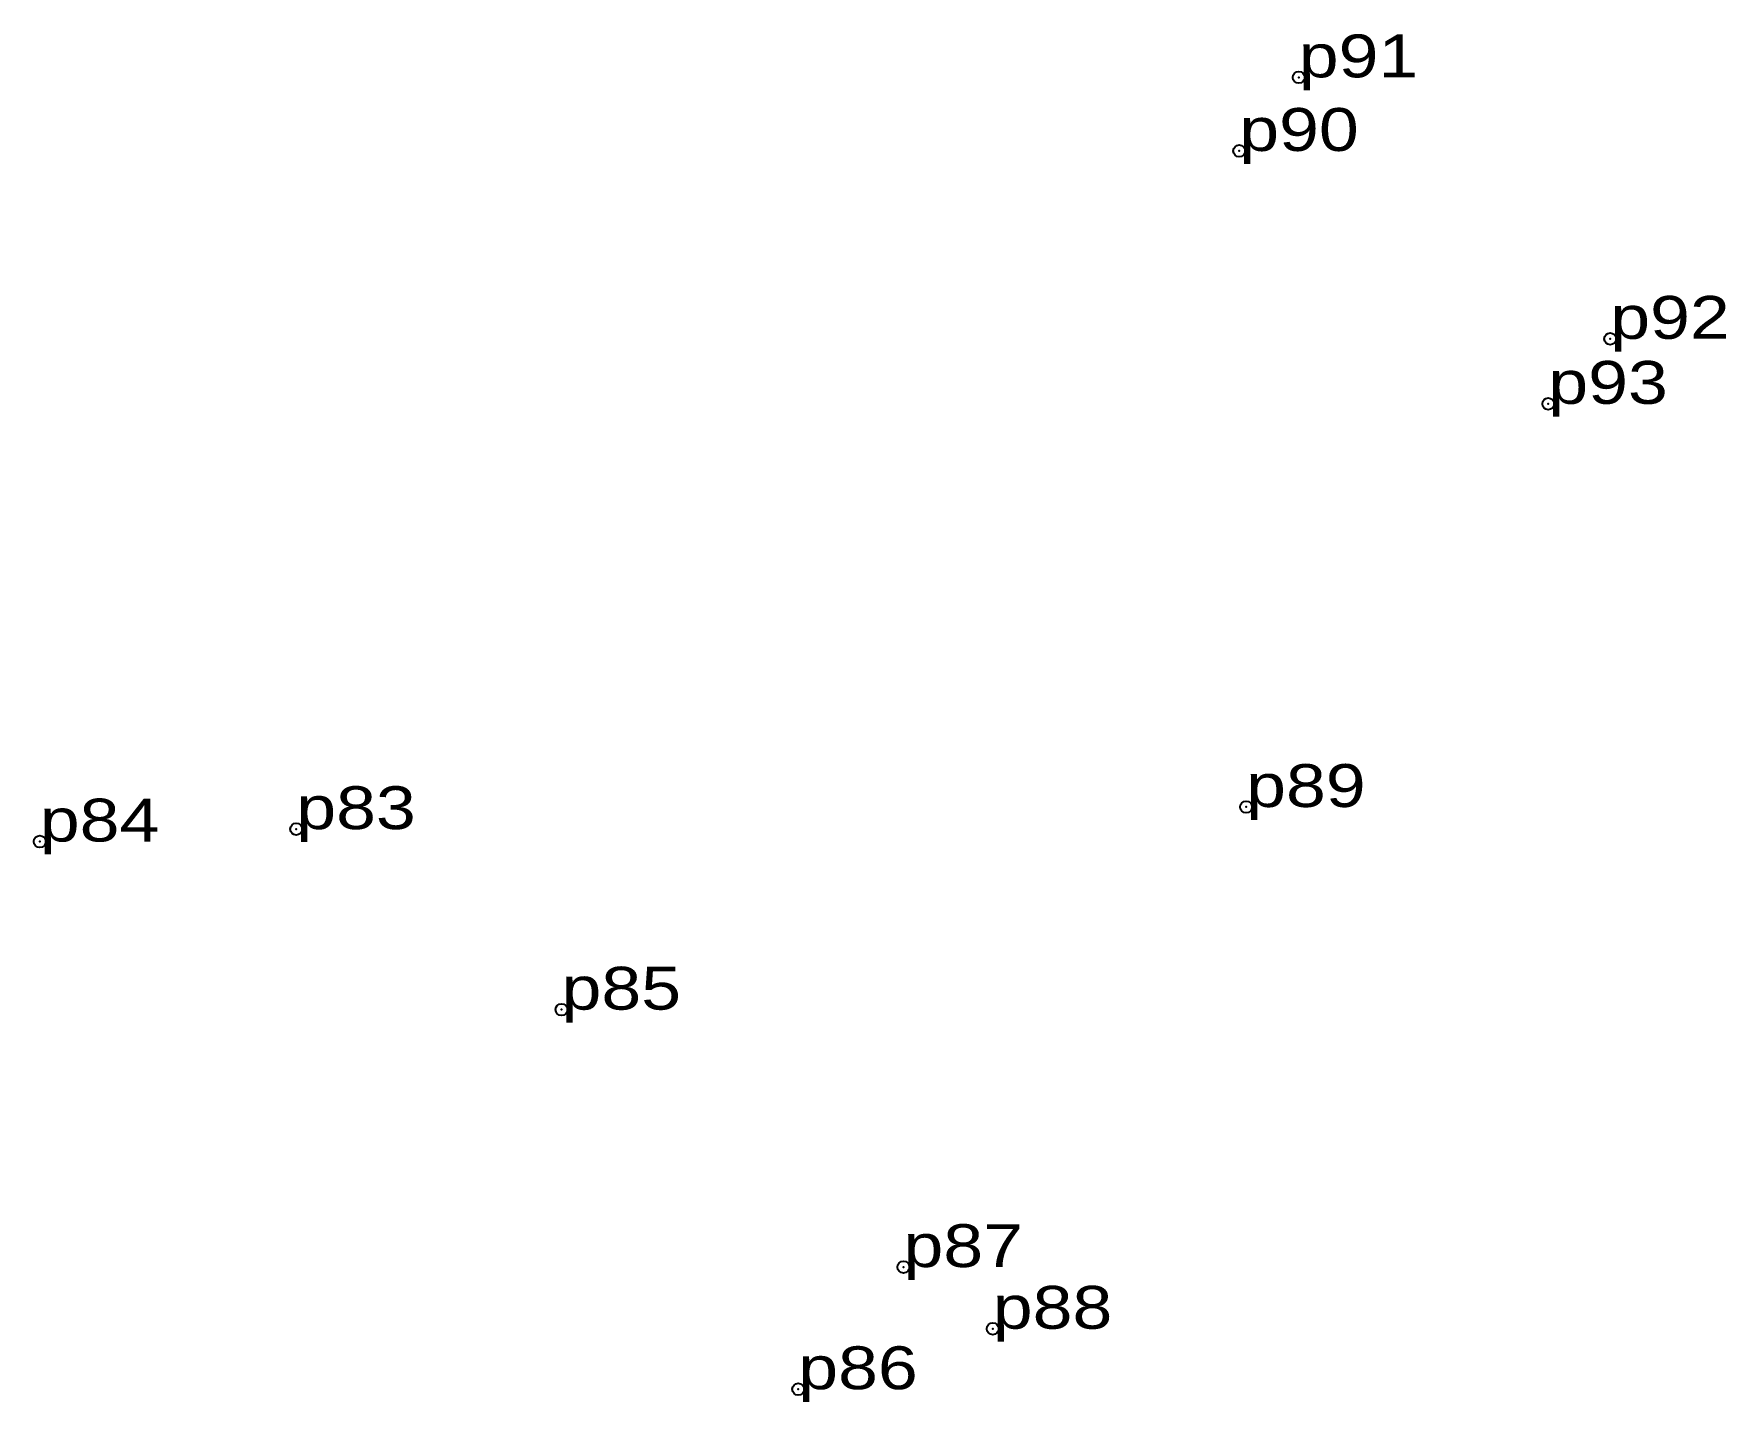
# Model space of a CAD drawing. Header units: metres. Extents: x 535192 to 538678, y 1836829 to 1838329.
# Drawn here: x 537524.9 to 537596, y 1837870.4 to 1837927.9 of the extents above; entities that cross this region are included whole.
import ezdxf

# ---------------------------------------------------------------- set-up
doc = ezdxf.new("R2010")
doc.units = ezdxf.units.M
doc.header["$PDMODE"] = 32
doc.header["$PDSIZE"] = 0.5
doc.layers.add('12', color=7, linetype='Continuous')
doc.layers.add('7', color=7, linetype='Continuous')

msp = doc.modelspace()

# ---------------------------------------------------------------- linework, layer by layer
at = {"layer": '7'}
for p in [(537578.03, 1837926.04), (537575.53, 1837922.95), (537591.11, 1837915.06), (537588.51, 1837912.33), (537575.82, 1837895.4), (537535.93, 1837894.47), (537525.16, 1837893.95), (537547.07, 1837886.89), (537561.43, 1837876.08), (537565.18, 1837873.49), (537557.01, 1837870.95)]:
    msp.add_point(p, dxfattribs=at)

# ---------------------------------------------------------------- texts
at = {"layer": '12', "width": 1.25}
for s, p in [('p91', (537578.03, 1837926.04)), ('p90', (537575.53, 1837922.95)), ('p92', (537591.11, 1837915.06)), ('p93', (537588.51, 1837912.33)), ('p89', (537575.82, 1837895.4)), ('p83', (537535.93, 1837894.47)), ('p84', (537525.16, 1837893.95)), ('p85', (537547.07, 1837886.89)), ('p87', (537561.43, 1837876.08)), ('p88', (537565.18, 1837873.49)), ('p86', (537557.01, 1837870.95))]:
    msp.add_text(s, height=1.8, dxfattribs=at).set_placement(p)

doc.saveas('drawing.dxf')
